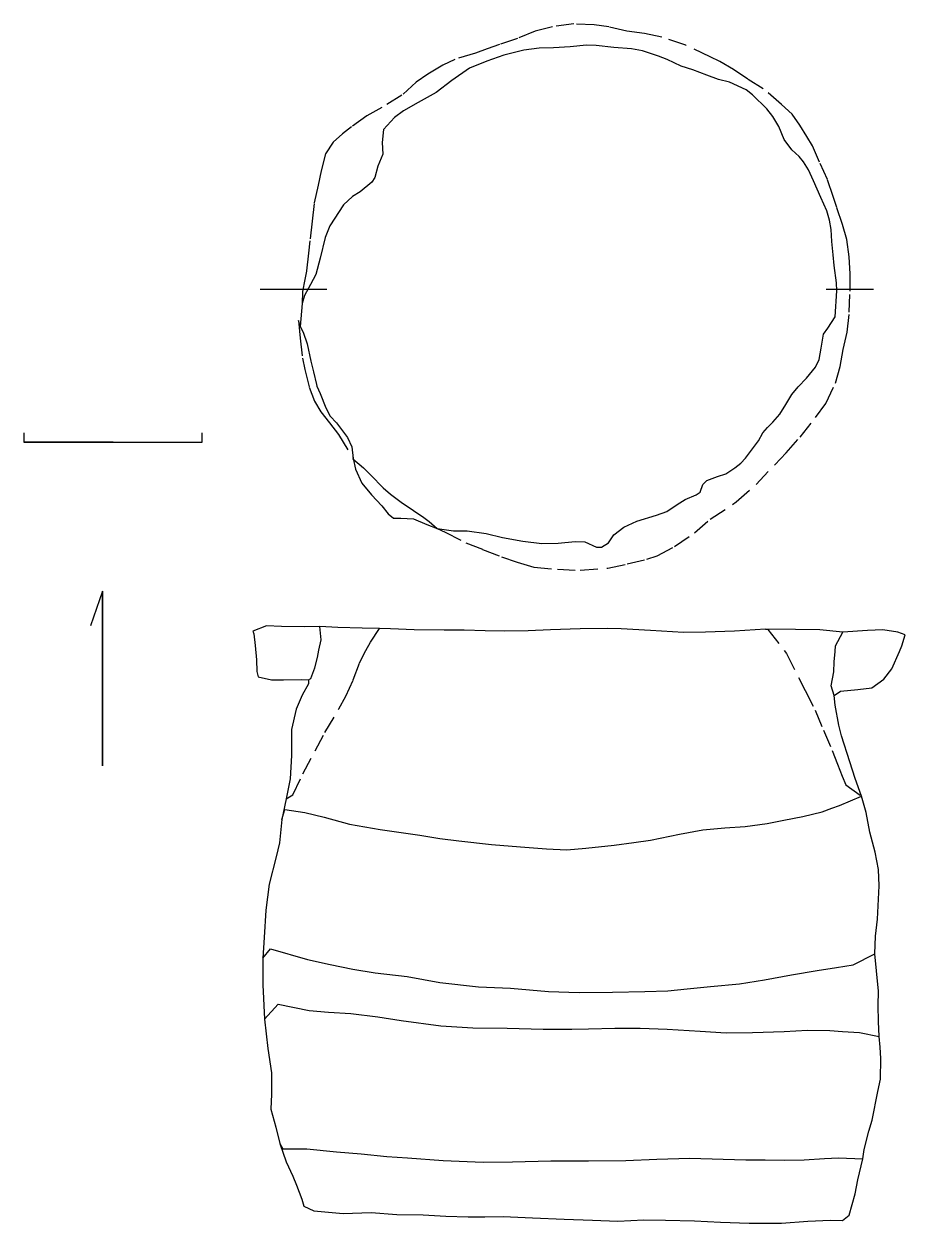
# Model space of a CAD drawing. Extents: x 2.8 to 15.2, y 0.5 to 17.4.
import ezdxf

# ---------------------------------------------------------------- set-up
doc = ezdxf.new("R2010")
doc.units = 0
doc.linetypes.add('HIDDEN', pattern=[0.375, 0.25, -0.125])
doc.layers.add('LAYER1', color=7, linetype='CONTINUOUS')

msp = doc.modelspace()

# ---------------------------------------------------------------- linework, layer by layer
at = {"layer": 'LAYER1', "color": 7, "linetype": 'HIDDEN'}
for points in [[(8.6003, 10.2655), (8.71, 10.2157), (9.0042, 10.0661), (9.2385, 9.9714), (9.5027, 9.8667), (9.7221, 9.7919), (9.9564, 9.7221), (10.2905, 9.6922), (10.6096, 9.6772), (10.9984, 9.7071), (11.2726, 9.767), (11.5469, 9.8318), (11.6914, 9.8816), (11.9357, 10.0113), (12.2149, 10.2057), (12.4393, 10.3952), (12.8033, 10.6395), (13.0825, 10.8838), (13.3467, 11.163), (13.5062, 11.3275), (13.7007, 11.5519), (13.9201, 11.8261), (14.0646, 12.0255), (14.1993, 12.3097), (14.2641, 12.544), (14.3089, 12.7833), (14.3638, 13.0276), (14.3937, 13.3068), (14.4037, 13.601), (14.4037, 13.8453), (14.3937, 14.0846), (14.3588, 14.3289), (14.299, 14.5383), (14.2192, 14.7776), (14.1644, 14.9322), (14.0846, 15.1715), (13.9749, 15.4158), (13.8752, 15.6451), (13.7954, 15.7797), (13.6957, 15.9393), (13.591, 16.0938), (13.4414, 16.2284), (13.1822, 16.4478), (12.9678, 16.5824), (12.7634, 16.722), (12.5739, 16.8317), (12.4393, 16.8965), (12.0953, 17.061), (11.7563, 17.1757), (11.512, 17.2256), (11.2677, 17.2605), (11.0134, 17.3203), (10.809, 17.3502), (10.5198, 17.3602), (10.2207, 17.3203), (9.9764, 17.2605), (9.7271, 17.1558), (9.4778, 17.071), (9.3033, 17.0112), (9.1388, 16.9514), (8.8496, 16.8616), (8.6801, 16.7818), (8.4707, 16.6522), (8.3062, 16.5425), (8.1017, 16.3581), (7.8226, 16.1836), (7.6132, 16.0689), (7.3938, 15.9143), (7.2691, 15.8146), (7.1395, 15.6999), (7.0298, 15.5354), (6.97, 15.2961), (6.9251, 15.0917), (6.8703, 14.8374), (6.8404, 14.5881), (6.8105, 14.3089), (6.7905, 14.1394), (6.7606, 13.8852), (6.7407, 13.7655), (6.7058, 13.596), (6.7008, 13.4315)], [(6.6758, 13.1074), (6.6509, 13.1921), (6.6758, 12.9429), (6.7058, 12.6587), (6.7407, 12.4991), (6.8005, 12.2548), (6.8753, 12.0554), (6.965, 11.9058), (7.0847, 11.7513), (7.2143, 11.5867), (7.4187, 11.2477)], [(6.4764, 6.4615), (6.5711, 6.5213), (6.7107, 6.8154), (6.8852, 7.1395), (7.0199, 7.3988), (7.2193, 7.7278), (7.314, 7.9073), (7.4187, 8.1367), (7.5085, 8.376), (7.5982, 8.5505), (7.663, 8.6651), (7.7877, 8.8596)], [(6.7905, 8.1367), (6.8254, 8.1566), (6.8803, 8.3062), (6.9152, 8.4507), (6.9351, 8.5554), (6.97, 8.7), (6.9501, 8.8895)], [(13.2171, 8.8496), (13.247, 8.8446), (13.5112, 8.5056), (13.7705, 7.9871), (13.9151, 7.7129), (14.0297, 7.4287), (14.1544, 7.1445), (14.2292, 6.9501), (14.294, 6.7805), (14.3438, 6.6609), (14.5632, 6.5013)], [(14.1793, 7.9173), (14.1394, 8.0519), (14.1743, 8.2513), (14.1793, 8.3909), (14.1943, 8.5355), (14.1993, 8.6153), (14.304, 8.8097)]]:
    msp.add_lwpolyline(points, dxfattribs=at)
at = {"layer": 'LAYER1', "color": 7, "linetype": 'CONTINUOUS'}
for points in [[(6.6758, 13.1074), (6.7157, 13.0276), (6.7706, 12.8631), (6.8254, 12.6188), (6.8603, 12.4692), (6.9052, 12.2897), (6.9102, 12.2648), (6.955, 12.1651), (7.0348, 11.9607), (7.0946, 11.846), (7.1844, 11.7513), (7.3389, 11.5469), (7.3988, 11.4123), (7.4187, 11.2477), (7.4536, 11.0982), (7.5384, 10.9037), (7.678, 10.7392), (7.8226, 10.5846), (7.9123, 10.47), (7.9871, 10.4101), (8.0868, 10.4101), (8.2663, 10.4002), (8.4557, 10.3204), (8.6003, 10.2655), (8.8297, 10.2306), (9.0191, 10.2306), (9.2883, 10.1957), (9.5177, 10.1409), (9.8019, 10.0861), (10.0711, 10.0561), (10.3004, 10.0611), (10.5398, 10.0811), (10.6744, 10.0761), (10.8389, 10.0013), (10.9087, 10.0013), (11.0084, 10.0661), (11.0832, 10.1758), (11.2228, 10.2855), (11.4073, 10.3702), (11.6815, 10.455), (11.8261, 10.5049), (11.9756, 10.6046), (12.0853, 10.6744), (12.2399, 10.7392), (12.2947, 10.7741), (12.3346, 10.8838), (12.3895, 10.9386), (12.539, 10.9984), (12.6587, 11.0333), (12.7833, 11.1181), (12.8681, 11.1829), (12.9329, 11.2527), (13.1174, 11.497), (13.1772, 11.6117), (13.242, 11.6865), (13.3168, 11.7613), (13.4165, 11.8709), (13.5013, 12.0105), (13.586, 12.1501), (13.6758, 12.2598), (13.7904, 12.3795), (13.9201, 12.534), (13.9699, 12.6437), (13.9998, 12.8033), (14.0297, 12.9977), (14.0896, 13.0825), (14.1943, 13.242), (14.2192, 13.606), (14.2142, 13.7206), (14.1793, 13.9649), (14.1644, 14.1145), (14.1494, 14.299), (14.1394, 14.4685), (14.1145, 14.6031), (14.0796, 14.7327), (13.9948, 14.9222), (13.8901, 15.1565), (13.8203, 15.3111), (13.7505, 15.4207), (13.6907, 15.4955), (13.586, 15.5903), (13.4763, 15.7348), (13.4015, 15.9193), (13.3168, 16.0589), (13.232, 16.1686), (13.0326, 16.363), (12.9429, 16.4328), (12.7085, 16.5425), (12.554, 16.5774), (12.3895, 16.6422), (12.195, 16.717), (12.0305, 16.7669), (11.831, 16.8616), (11.7114, 16.9065), (11.487, 16.9813), (11.3325, 17.0112), (11.0832, 17.0311), (10.8339, 17.0561), (10.6993, 17.061), (10.47, 17.0411), (10.2356, 17.0261), (10.0312, 17.0212), (9.8168, 16.9912), (9.5376, 16.9214), (9.2983, 16.8367), (9.054, 16.737), (8.8047, 16.5675), (8.5854, 16.3979), (8.3311, 16.2583), (8.1267, 16.1387), (8.002, 16.044), (7.8475, 15.8744), (7.8275, 15.695), (7.8375, 15.5304), (7.7677, 15.3609), (7.7228, 15.2014), (7.683, 15.1366), (7.5184, 15.002), (7.4087, 14.9322), (7.2841, 14.8175), (7.0897, 14.5233), (7.0248, 14.3588), (6.955, 14.0646), (6.8952, 13.8353), (6.8204, 13.6957), (6.7357, 13.5411), (6.7008, 13.4315), (6.6758, 13.1074)], [(2.7913, 11.6108), (2.7913, 11.4772)], [(2.7913, 11.4772), (4.0427, 11.4772)], [(4.0427, 11.4772), (2.7913, 11.4772)], [(4.0427, 11.4772), (5.2941, 11.4772)], [(5.2941, 11.4772), (5.2941, 11.6121)], [(7.4187, 11.2477), (7.4137, 11.2427), (7.5633, 11.1181), (7.668, 11.0134), (7.8425, 10.8389), (7.9422, 10.7492), (8.0918, 10.6345), (8.2663, 10.5198), (8.4109, 10.4201), (8.4857, 10.3653), (8.6003, 10.2655)], [(3.8938, 9.3831), (3.7258, 8.8982)], [(3.8938, 9.3831), (3.8938, 6.9301)], [(3.8938, 6.9301), (3.8938, 9.3831)], [(6.0078, 8.8197), (6.0227, 8.7848), (6.0427, 8.6203), (6.0576, 8.4208), (6.0626, 8.2563), (6.0825, 8.1815), (6.272, 8.1367), (6.4415, 8.1367), (6.6908, 8.1416), (6.7905, 8.1367), (6.7905, 8.0818), (6.7008, 7.9223), (6.616, 7.7228), (6.5512, 7.4387), (6.5512, 7.0747), (6.5313, 6.7456), (6.4764, 6.4615), (6.4166, 6.1723), (6.3817, 5.8432), (6.3368, 5.6488), (6.2371, 5.2649), (6.1922, 4.896), (6.1673, 4.512), (6.1474, 4.2229), (6.1474, 3.849), (6.1723, 3.3653), (6.2172, 2.9515), (6.272, 2.6125), (6.272, 2.3084), (6.262, 2.099), (6.3318, 1.8447), (6.3867, 1.6154), (6.4764, 1.3611), (6.5711, 1.1567), (6.621, 1.032), (6.6958, 0.8326), (6.7257, 0.7379), (6.8653, 0.6681), (7.2791, 0.6332), (7.673, 0.6481), (8.032, 0.6182), (8.4009, 0.6132), (8.72, 0.5933), (9.0341, 0.5833), (9.2684, 0.5833), (9.5277, 0.5883), (9.9415, 0.5734), (10.3852, 0.5534), (10.7841, 0.5385), (11.138, 0.5235), (11.507, 0.5434), (11.8111, 0.5385), (12.2149, 0.5285), (12.5839, 0.5085), (12.9877, 0.4986), (13.4414, 0.4986), (13.8104, 0.5235), (14.1295, 0.5385), (14.299, 0.5335), (14.3937, 0.6083), (14.4735, 0.9074), (14.5134, 1.1068), (14.5832, 1.401), (14.6031, 1.5306), (14.6679, 1.7899), (14.7128, 1.9444), (14.7926, 2.3483), (14.8324, 2.5228), (14.8374, 2.8119), (14.8275, 2.9715), (14.8125, 3.121), (14.8025, 3.3304), (14.7975, 3.5598), (14.8025, 3.7592), (14.7776, 4.0434), (14.7527, 4.2827), (14.7626, 4.532), (14.7876, 4.7713), (14.7975, 4.9608), (14.8125, 5.24), (14.8025, 5.4693), (14.7576, 5.7136), (14.6829, 5.9928), (14.628, 6.272), (14.5632, 6.5013), (14.4735, 6.7506), (14.3987, 6.985), (14.284, 7.3489), (14.2441, 7.4985), (14.1943, 7.7827), (14.1793, 7.9173), (14.2691, 7.9771), (14.5134, 8.002), (14.7078, 8.027), (14.8773, 8.1466), (14.992, 8.2912), (15.0967, 8.5355), (15.1316, 8.6153), (15.1764, 8.7698), (15.0767, 8.8097), (14.8623, 8.8396), (14.648, 8.8297), (14.304, 8.8097), (13.9799, 8.8396), (13.6359, 8.8446), (13.2171, 8.8496), (12.7783, 8.8197), (12.3695, 8.8097), (12.0604, 8.8047), (11.5967, 8.8297), (11.1879, 8.8546), (10.9935, 8.8596), (10.6096, 8.8546), (10.1908, 8.8396), (9.8767, 8.8247), (9.5426, 8.8197), (9.2734, 8.8247), (8.9792, 8.8346), (8.7, 8.8346), (8.2763, 8.8396), (7.9422, 8.8546), (7.7877, 8.8596), (7.5434, 8.8646), (7.2043, 8.8745), (6.9501, 8.8895), (6.7407, 8.8845), (6.4116, 8.8895), (6.2022, 8.8945), (6.0078, 8.8197)], [(6.4166, 6.1723), (6.4565, 6.3119), (6.5512, 6.3019), (6.7407, 6.272), (7.0099, 6.2072), (7.3689, 6.1075), (7.7976, 6.0327), (8.1267, 5.9878), (8.356, 5.9529), (8.6352, 5.908), (8.9045, 5.8731), (9.3631, 5.8233), (9.772, 5.7884), (10.1359, 5.7585), (10.4201, 5.7485), (10.6893, 5.7684), (11.0882, 5.8133), (11.3624, 5.8482), (11.5967, 5.8831), (12.0055, 5.9679), (12.3346, 6.0277), (12.6437, 6.0576), (12.9279, 6.0726), (13.237, 6.1174), (13.4713, 6.1623), (13.7406, 6.2172), (14.0098, 6.282), (14.1494, 6.3318), (14.2541, 6.3717), (14.5632, 6.5013)], [(6.1474, 4.2229), (6.257, 4.3525), (6.7756, 4.2029), (7.0946, 4.1331), (7.4137, 4.0683), (7.7278, 4.0185), (8.1765, 3.9636), (8.6352, 3.8789), (9.1787, 3.819), (9.6324, 3.7991), (10.1658, 3.7542), (10.5946, 3.7393), (11.0633, 3.7443), (11.517, 3.7542), (11.841, 3.7642), (12.1152, 3.7941), (12.4443, 3.824), (12.8481, 3.8639), (13.2021, 3.9188), (13.581, 3.9886), (13.94, 4.0484), (14.2142, 4.0933), (14.4485, 4.1282), (14.7527, 4.2827)], [(6.1723, 3.3653), (6.3667, 3.5747), (6.8005, 3.485), (7.0697, 3.4651), (7.3838, 3.4451), (7.7677, 3.4002), (8.0918, 3.3454), (8.6502, 3.2706), (9.0989, 3.2457), (9.5825, 3.2407), (10.091, 3.2257), (10.4949, 3.2257), (10.7292, 3.2307), (11.0982, 3.2407), (11.4521, 3.2407), (11.831, 3.2257), (12.2947, 3.1958), (12.6637, 3.1709), (13.0326, 3.1759), (13.4763, 3.1908), (13.8054, 3.2108), (14.1195, 3.2058), (14.299, 3.1908), (14.5383, 3.1759), (14.8125, 3.121)], [(6.3867, 1.6154), (6.4315, 1.5406), (6.7656, 1.5406), (7.1844, 1.5007), (7.5334, 1.4708), (7.8924, 1.4359), (8.1815, 1.4159), (8.6851, 1.3761), (9.2485, 1.3561), (9.6573, 1.3611), (10.1957, 1.3711), (10.7292, 1.3711), (11.2527, 1.3761), (11.6865, 1.396), (12.1501, 1.411), (12.6188, 1.396), (12.9379, 1.386), (13.2121, 1.386), (13.4863, 1.381), (13.7605, 1.386), (14.0447, 1.406), (14.2391, 1.4159), (14.5832, 1.401)]]:
    msp.add_lwpolyline(points, dxfattribs=at)
at = {"layer": 'LAYER1', "color": 3, "linetype": 'CONTINUOUS'}
for points in [[(6.1099, 13.6309), (7.0472, 13.6309)], [(14.0683, 13.6309), (14.7314, 13.6309)]]:
    msp.add_lwpolyline(points, dxfattribs=at)

doc.saveas('drawing.dxf')
